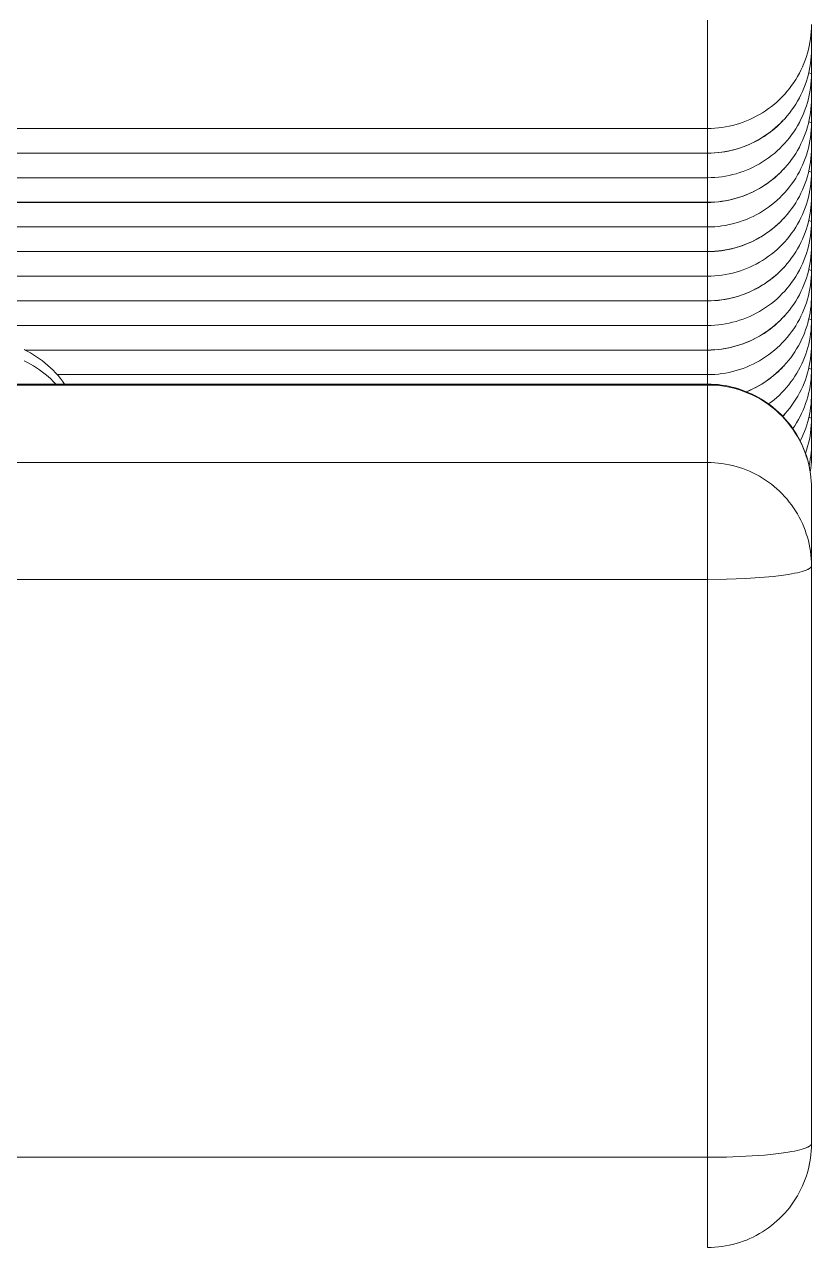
# Model space of a CAD drawing. Header units: millimetres. Extents: x -30 to 4992, y -440 to 3111.
# Drawn here: x 1905.2 to 1943, y 3018.9 to 3077.7 of the extents above; entities that cross this region are included whole.
import ezdxf

# ---------------------------------------------------------------- set-up
doc = ezdxf.new("R2010")
doc.units = ezdxf.units.MM
doc.layers.add('ZANO_R', color=7, linetype='Continuous', lineweight=0)

msp = doc.modelspace()

# ---------------------------------------------------------------- linework, layer by layer
at = {"layer": 'ZANO_R'}
for p, q in [((1938.016, 3072.654), (1938.016, 3077.861)), ((1943.004, 3077.301), (1942.988, 3077.128)), ((1943.013, 3077.476), (1943.004, 3077.301)), ((1943.016, 3077.65), (1943.013, 3077.476)), ((1943.016, 3077.539), (1943.016, 3076.468)), ((1942.94, 3076.782), (1942.906, 3076.611)), ((1942.967, 3076.954), (1942.94, 3076.782)), ((1942.988, 3077.128), (1942.967, 3076.954)), ((1942.771, 3076.106), (1942.714, 3075.941)), ((1942.822, 3076.273), (1942.771, 3076.106)), ((1942.867, 3076.441), (1942.822, 3076.273)), ((1942.906, 3076.611), (1942.867, 3076.441)), ((1943.004, 3076.119), (1942.988, 3075.945)), ((1943.013, 3076.293), (1943.004, 3076.119)), ((1943.016, 3076.468), (1943.013, 3076.293)), ((1943.016, 3075.29), (1943.016, 3076.357)), ((1943.016, 3076.349), (1943.016, 3075.29)), ((1942.583, 3075.617), (1942.509, 3075.459)), ((1942.651, 3075.778), (1942.583, 3075.617)), ((1942.714, 3075.941), (1942.651, 3075.778)), ((1942.94, 3075.6), (1942.906, 3075.429)), ((1942.967, 3075.772), (1942.94, 3075.6)), ((1942.988, 3075.945), (1942.967, 3075.772)), ((1942.255, 3075.002), (1942.16, 3074.856)), ((1942.345, 3075.151), (1942.255, 3075.002)), ((1942.43, 3075.304), (1942.345, 3075.151)), ((1942.509, 3075.459), (1942.43, 3075.304)), ((1942.771, 3074.923), (1942.714, 3074.758)), ((1942.822, 3075.09), (1942.771, 3074.923)), ((1942.867, 3075.259), (1942.822, 3075.09)), ((1942.906, 3075.429), (1942.867, 3075.259)), ((1943.016, 3075.285), (1942.885, 3075.333)), ((1943.004, 3074.937), (1942.988, 3074.763)), ((1943.013, 3075.111), (1943.004, 3074.937)), ((1943.016, 3075.285), (1943.013, 3075.111)), ((1943.016, 3075.174), (1943.016, 3074.103)), ((1941.731, 3074.306), (1941.612, 3074.179)), ((1941.845, 3074.438), (1941.731, 3074.306)), ((1941.955, 3074.574), (1941.845, 3074.438)), ((1942.06, 3074.713), (1941.955, 3074.574)), ((1942.16, 3074.856), (1942.06, 3074.713)), ((1942.583, 3074.435), (1942.509, 3074.277)), ((1942.651, 3074.596), (1942.583, 3074.435)), ((1942.714, 3074.758), (1942.651, 3074.596)), ((1942.94, 3074.417), (1942.906, 3074.246)), ((1942.967, 3074.59), (1942.94, 3074.417)), ((1942.988, 3074.763), (1942.967, 3074.59)), ((1941.093, 3073.713), (1940.954, 3073.608)), ((1941.229, 3073.822), (1941.093, 3073.713)), ((1941.361, 3073.937), (1941.229, 3073.822)), ((1941.488, 3074.056), (1941.361, 3073.937)), ((1941.612, 3074.179), (1941.488, 3074.056)), ((1942.255, 3073.82), (1942.16, 3073.673)), ((1942.345, 3073.969), (1942.255, 3073.82)), ((1942.43, 3074.122), (1942.345, 3073.969)), ((1942.509, 3074.277), (1942.43, 3074.122)), ((1942.771, 3073.741), (1942.714, 3073.576)), ((1942.822, 3073.908), (1942.771, 3073.741)), ((1942.867, 3074.076), (1942.822, 3073.908)), ((1942.906, 3074.246), (1942.867, 3074.076)), ((1943.004, 3073.754), (1942.988, 3073.58)), ((1943.013, 3073.928), (1943.004, 3073.754)), ((1943.016, 3074.103), (1943.013, 3073.928)), ((1943.016, 3073.992), (1943.016, 3072.925)), ((1943.016, 3073.985), (1943.016, 3072.925)), ((1940.207, 3073.159), (1940.049, 3073.086)), ((1940.362, 3073.238), (1940.207, 3073.159)), ((1940.515, 3073.323), (1940.362, 3073.238)), ((1940.665, 3073.413), (1940.515, 3073.323)), ((1940.811, 3073.508), (1940.665, 3073.413)), ((1940.954, 3073.608), (1940.811, 3073.508)), ((1941.731, 3073.124), (1941.612, 3072.997)), ((1941.731, 3073.121), (1941.677, 3073.063)), ((1941.845, 3073.256), (1941.731, 3073.124)), ((1941.955, 3073.391), (1941.845, 3073.256)), ((1942.06, 3073.53), (1941.955, 3073.391)), ((1942.16, 3073.673), (1942.06, 3073.53)), ((1942.583, 3073.253), (1942.509, 3073.095)), ((1942.651, 3073.413), (1942.583, 3073.253)), ((1942.714, 3073.576), (1942.651, 3073.413)), ((1942.94, 3073.235), (1942.906, 3073.064)), ((1942.967, 3073.407), (1942.94, 3073.235)), ((1942.988, 3073.58), (1942.967, 3073.407)), ((1938.016, 3072.654), (148.016, 3072.654)), ((1938.19, 3072.657), (1938.016, 3072.654)), ((1938.016, 3071.472), (1938.016, 3072.654)), ((1938.365, 3072.666), (1938.19, 3072.657)), ((1938.538, 3072.682), (1938.365, 3072.666)), ((1938.711, 3072.703), (1938.538, 3072.682)), ((1938.884, 3072.73), (1938.711, 3072.703)), ((1939.055, 3072.763), (1938.884, 3072.73)), ((1939.225, 3072.802), (1939.055, 3072.763)), ((1939.394, 3072.847), (1939.225, 3072.802)), ((1939.56, 3072.898), (1939.394, 3072.847)), ((1939.725, 3072.955), (1939.56, 3072.898)), ((1939.888, 3073.018), (1939.725, 3072.955)), ((1940.049, 3073.086), (1939.888, 3073.018)), ((1941.093, 3072.53), (1940.954, 3072.425)), ((1941.146, 3072.569), (1941.012, 3072.465)), ((1941.229, 3072.64), (1941.093, 3072.53)), ((1941.276, 3072.677), (1941.146, 3072.569)), ((1941.361, 3072.754), (1941.229, 3072.64)), ((1941.402, 3072.789), (1941.276, 3072.677)), ((1941.488, 3072.873), (1941.361, 3072.754)), ((1941.525, 3072.906), (1941.402, 3072.789)), ((1941.612, 3072.997), (1941.488, 3072.873)), ((1941.643, 3073.026), (1941.525, 3072.906)), ((1942.255, 3072.637), (1942.16, 3072.491)), ((1942.345, 3072.787), (1942.255, 3072.637)), ((1942.43, 3072.939), (1942.345, 3072.787)), ((1942.509, 3073.095), (1942.43, 3072.939)), ((1942.771, 3072.559), (1942.714, 3072.394)), ((1942.822, 3072.725), (1942.771, 3072.559)), ((1942.867, 3072.894), (1942.822, 3072.725)), ((1942.906, 3073.064), (1942.867, 3072.894)), ((1943.016, 3072.921), (1942.885, 3072.968)), ((1943.004, 3072.572), (1942.988, 3072.398)), ((1943.013, 3072.746), (1943.004, 3072.572)), ((1943.016, 3072.921), (1943.013, 3072.746)), ((1943.016, 3072.81), (1943.016, 3071.738)), ((1940.144, 3071.943), (1939.99, 3071.874)), ((1940.207, 3071.977), (1940.049, 3071.903)), ((1940.296, 3072.018), (1940.144, 3071.943)), ((1940.362, 3072.056), (1940.207, 3071.977)), ((1940.445, 3072.097), (1940.296, 3072.018)), ((1940.515, 3072.141), (1940.362, 3072.056)), ((1940.592, 3072.182), (1940.445, 3072.097)), ((1940.665, 3072.23), (1940.515, 3072.141)), ((1940.735, 3072.272), (1940.592, 3072.182)), ((1940.811, 3072.325), (1940.665, 3072.23)), ((1940.875, 3072.366), (1940.735, 3072.272)), ((1940.954, 3072.425), (1940.811, 3072.325)), ((1941.012, 3072.465), (1940.875, 3072.366)), ((1941.731, 3071.942), (1941.612, 3071.814)), ((1941.845, 3072.073), (1941.731, 3071.942)), ((1941.955, 3072.209), (1941.845, 3072.073)), ((1942.06, 3072.348), (1941.955, 3072.209)), ((1942.16, 3072.491), (1942.06, 3072.348)), ((1942.583, 3072.07), (1942.509, 3071.912)), ((1942.651, 3072.231), (1942.583, 3072.07)), ((1942.714, 3072.394), (1942.651, 3072.231)), ((1942.94, 3072.053), (1942.906, 3071.881)), ((1942.967, 3072.225), (1942.94, 3072.053)), ((1942.988, 3072.398), (1942.967, 3072.225)), ((1883.016, 3071.472), (1938.016, 3071.472)), ((1938.016, 3071.468), (1883.016, 3071.468)), ((1938.19, 3071.475), (1938.016, 3071.472)), ((1938.016, 3071.472), (1938.016, 3071.469)), ((1938.185, 3071.47), (1938.016, 3071.468)), ((1938.016, 3070.29), (1938.016, 3071.469)), ((1938.354, 3071.479), (1938.185, 3071.47)), ((1938.365, 3071.484), (1938.19, 3071.475)), ((1938.522, 3071.493), (1938.354, 3071.479)), ((1938.538, 3071.499), (1938.365, 3071.484)), ((1938.69, 3071.513), (1938.522, 3071.493)), ((1938.711, 3071.52), (1938.538, 3071.499)), ((1938.857, 3071.539), (1938.69, 3071.513)), ((1938.884, 3071.548), (1938.711, 3071.52)), ((1939.024, 3071.57), (1938.857, 3071.539)), ((1939.055, 3071.581), (1938.884, 3071.548)), ((1939.189, 3071.607), (1939.024, 3071.57)), ((1939.225, 3071.62), (1939.055, 3071.581)), ((1939.352, 3071.65), (1939.189, 3071.607)), ((1939.394, 3071.665), (1939.225, 3071.62)), ((1939.514, 3071.698), (1939.352, 3071.65)), ((1939.56, 3071.716), (1939.394, 3071.665)), ((1939.675, 3071.751), (1939.514, 3071.698)), ((1939.725, 3071.773), (1939.56, 3071.716)), ((1939.833, 3071.81), (1939.675, 3071.751)), ((1939.888, 3071.835), (1939.725, 3071.773)), ((1939.99, 3071.874), (1939.833, 3071.81)), ((1940.049, 3071.903), (1939.888, 3071.835)), ((1941.229, 3071.458), (1941.093, 3071.348)), ((1941.361, 3071.572), (1941.229, 3071.458)), ((1941.488, 3071.691), (1941.361, 3071.572)), ((1941.612, 3071.814), (1941.488, 3071.691)), ((1942.255, 3071.455), (1942.16, 3071.309)), ((1942.345, 3071.604), (1942.255, 3071.455)), ((1942.43, 3071.757), (1942.345, 3071.604)), ((1942.509, 3071.912), (1942.43, 3071.757)), ((1942.771, 3071.376), (1942.714, 3071.211)), ((1942.822, 3071.543), (1942.771, 3071.376)), ((1942.867, 3071.712), (1942.822, 3071.543)), ((1942.906, 3071.881), (1942.867, 3071.712)), ((1943.004, 3071.39), (1942.988, 3071.216)), ((1943.013, 3071.564), (1943.004, 3071.39)), ((1943.016, 3071.738), (1943.013, 3071.564)), ((1943.016, 3071.627), (1943.016, 3070.56)), ((1943.016, 3071.62), (1943.016, 3070.56)), ((1940.207, 3070.795), (1940.049, 3070.721)), ((1940.362, 3070.874), (1940.207, 3070.795)), ((1940.515, 3070.958), (1940.362, 3070.874)), ((1940.665, 3071.048), (1940.515, 3070.958)), ((1940.811, 3071.143), (1940.665, 3071.048)), ((1940.954, 3071.243), (1940.811, 3071.143)), ((1941.093, 3071.348), (1940.954, 3071.243)), ((1941.845, 3070.891), (1941.731, 3070.759)), ((1941.955, 3071.026), (1941.845, 3070.891)), ((1942.06, 3071.166), (1941.955, 3071.026)), ((1942.16, 3071.309), (1942.06, 3071.166)), ((1942.583, 3070.888), (1942.509, 3070.73)), ((1942.651, 3071.048), (1942.583, 3070.888)), ((1942.714, 3071.211), (1942.651, 3071.048)), ((1942.94, 3070.87), (1942.906, 3070.699)), ((1942.967, 3071.043), (1942.94, 3070.87)), ((1942.988, 3071.216), (1942.967, 3071.043)), ((1938.016, 3070.29), (1883.016, 3070.29)), ((1938.19, 3070.293), (1938.016, 3070.29)), ((1938.016, 3069.107), (1938.016, 3070.29)), ((1938.365, 3070.302), (1938.19, 3070.293)), ((1938.538, 3070.317), (1938.365, 3070.302)), ((1938.711, 3070.338), (1938.538, 3070.317)), ((1938.884, 3070.365), (1938.711, 3070.338)), ((1939.055, 3070.398), (1938.884, 3070.365)), ((1939.225, 3070.438), (1939.055, 3070.398)), ((1939.394, 3070.483), (1939.225, 3070.438)), ((1939.56, 3070.534), (1939.394, 3070.483)), ((1939.725, 3070.59), (1939.56, 3070.534)), ((1939.888, 3070.653), (1939.725, 3070.59)), ((1940.049, 3070.721), (1939.888, 3070.653)), ((1941.146, 3070.204), (1941.012, 3070.1)), ((1941.229, 3070.275), (1941.093, 3070.165)), ((1941.276, 3070.312), (1941.146, 3070.204)), ((1941.361, 3070.39), (1941.229, 3070.275)), ((1941.402, 3070.424), (1941.276, 3070.312)), ((1941.488, 3070.508), (1941.361, 3070.39)), ((1941.525, 3070.541), (1941.402, 3070.424)), ((1941.612, 3070.632), (1941.488, 3070.508)), ((1941.643, 3070.662), (1941.525, 3070.541)), ((1941.731, 3070.759), (1941.612, 3070.632)), ((1941.731, 3070.757), (1941.677, 3070.698)), ((1942.255, 3070.272), (1942.16, 3070.126)), ((1942.345, 3070.422), (1942.255, 3070.272)), ((1942.43, 3070.574), (1942.345, 3070.422)), ((1942.509, 3070.73), (1942.43, 3070.574)), ((1942.771, 3070.194), (1942.714, 3070.029)), ((1942.822, 3070.361), (1942.771, 3070.194)), ((1942.867, 3070.529), (1942.822, 3070.361)), ((1942.906, 3070.699), (1942.867, 3070.529)), ((1943.016, 3070.556), (1942.885, 3070.604)), ((1943.004, 3070.207), (1942.988, 3070.033)), ((1943.013, 3070.381), (1943.004, 3070.207)), ((1943.016, 3070.556), (1943.013, 3070.381)), ((1943.016, 3070.445), (1943.016, 3069.373)), ((1940.207, 3069.612), (1940.049, 3069.539)), ((1940.296, 3069.653), (1940.144, 3069.578)), ((1940.362, 3069.691), (1940.207, 3069.612)), ((1940.445, 3069.733), (1940.296, 3069.653)), ((1940.515, 3069.776), (1940.362, 3069.691)), ((1940.592, 3069.817), (1940.445, 3069.733)), ((1940.665, 3069.866), (1940.515, 3069.776)), ((1940.735, 3069.907), (1940.592, 3069.817)), ((1940.811, 3069.961), (1940.665, 3069.866)), ((1940.875, 3070.001), (1940.735, 3069.907)), ((1940.954, 3070.061), (1940.811, 3069.961)), ((1941.012, 3070.1), (1940.875, 3070.001)), ((1941.093, 3070.165), (1940.954, 3070.061)), ((1941.845, 3069.709), (1941.731, 3069.577)), ((1941.955, 3069.844), (1941.845, 3069.709)), ((1942.06, 3069.983), (1941.955, 3069.844)), ((1942.16, 3070.126), (1942.06, 3069.983)), ((1942.583, 3069.706), (1942.509, 3069.548)), ((1942.651, 3069.866), (1942.583, 3069.706)), ((1942.714, 3070.029), (1942.651, 3069.866)), ((1942.94, 3069.688), (1942.906, 3069.517)), ((1942.967, 3069.86), (1942.94, 3069.688)), ((1942.988, 3070.033), (1942.967, 3069.86)), ((1883.016, 3069.107), (1938.016, 3069.107)), ((1938.016, 3069.103), (1883.016, 3069.103)), ((1938.19, 3069.11), (1938.016, 3069.107)), ((1938.016, 3069.107), (1938.016, 3069.104)), ((1938.185, 3069.106), (1938.016, 3069.103)), ((1938.016, 3067.925), (1938.016, 3069.104)), ((1938.354, 3069.114), (1938.185, 3069.106)), ((1938.365, 3069.119), (1938.19, 3069.11)), ((1938.522, 3069.129), (1938.354, 3069.114)), ((1938.538, 3069.135), (1938.365, 3069.119)), ((1938.69, 3069.149), (1938.522, 3069.129)), ((1938.711, 3069.156), (1938.538, 3069.135)), ((1938.857, 3069.174), (1938.69, 3069.149)), ((1938.884, 3069.183), (1938.711, 3069.156)), ((1939.024, 3069.205), (1938.857, 3069.174)), ((1939.055, 3069.216), (1938.884, 3069.183)), ((1939.189, 3069.242), (1939.024, 3069.205)), ((1939.225, 3069.255), (1939.055, 3069.216)), ((1939.352, 3069.285), (1939.189, 3069.242)), ((1939.394, 3069.3), (1939.225, 3069.255)), ((1939.514, 3069.333), (1939.352, 3069.285)), ((1939.56, 3069.351), (1939.394, 3069.3)), ((1939.675, 3069.386), (1939.514, 3069.333)), ((1939.725, 3069.408), (1939.56, 3069.351)), ((1939.833, 3069.445), (1939.675, 3069.386)), ((1939.888, 3069.47), (1939.725, 3069.408)), ((1939.99, 3069.509), (1939.833, 3069.445)), ((1940.049, 3069.539), (1939.888, 3069.47)), ((1940.144, 3069.578), (1939.99, 3069.509)), ((1941.229, 3069.093), (1941.093, 3068.983)), ((1941.361, 3069.207), (1941.229, 3069.093)), ((1941.488, 3069.326), (1941.361, 3069.207)), ((1941.612, 3069.449), (1941.488, 3069.326)), ((1941.731, 3069.577), (1941.612, 3069.449)), ((1942.255, 3069.09), (1942.16, 3068.944)), ((1942.345, 3069.24), (1942.255, 3069.09)), ((1942.43, 3069.392), (1942.345, 3069.24)), ((1942.509, 3069.548), (1942.43, 3069.392)), ((1942.771, 3069.012), (1942.714, 3068.847)), ((1942.822, 3069.178), (1942.771, 3069.012)), ((1942.867, 3069.347), (1942.822, 3069.178)), ((1942.906, 3069.517), (1942.867, 3069.347)), ((1943.004, 3069.025), (1942.988, 3068.851)), ((1943.013, 3069.199), (1943.004, 3069.025)), ((1943.016, 3069.373), (1943.013, 3069.199)), ((1943.016, 3069.263), (1943.016, 3068.196)), ((1943.016, 3069.255), (1943.016, 3068.196)), ((1940.207, 3068.43), (1940.049, 3068.356)), ((1940.362, 3068.509), (1940.207, 3068.43)), ((1940.515, 3068.593), (1940.362, 3068.509)), ((1940.665, 3068.683), (1940.515, 3068.593)), ((1940.811, 3068.778), (1940.665, 3068.683)), ((1940.954, 3068.878), (1940.811, 3068.778)), ((1941.093, 3068.983), (1940.954, 3068.878)), ((1941.845, 3068.526), (1941.731, 3068.395)), ((1941.955, 3068.662), (1941.845, 3068.526)), ((1942.06, 3068.801), (1941.955, 3068.662)), ((1942.16, 3068.944), (1942.06, 3068.801)), ((1942.583, 3068.523), (1942.509, 3068.365)), ((1942.651, 3068.684), (1942.583, 3068.523)), ((1942.714, 3068.847), (1942.651, 3068.684)), ((1942.94, 3068.506), (1942.906, 3068.334)), ((1942.967, 3068.678), (1942.94, 3068.506)), ((1942.988, 3068.851), (1942.967, 3068.678)), ((1938.016, 3067.925), (1883.016, 3067.925)), ((1938.19, 3067.928), (1938.016, 3067.925)), ((1938.016, 3066.743), (1938.016, 3067.925)), ((1938.365, 3067.937), (1938.19, 3067.928)), ((1938.538, 3067.952), (1938.365, 3067.937)), ((1938.711, 3067.973), (1938.538, 3067.952)), ((1938.884, 3068.001), (1938.711, 3067.973)), ((1939.055, 3068.034), (1938.884, 3068.001)), ((1939.225, 3068.073), (1939.055, 3068.034)), ((1939.394, 3068.118), (1939.225, 3068.073)), ((1939.56, 3068.169), (1939.394, 3068.118)), ((1939.725, 3068.226), (1939.56, 3068.169)), ((1939.888, 3068.288), (1939.725, 3068.226)), ((1940.049, 3068.356), (1939.888, 3068.288)), ((1941.146, 3067.839), (1941.012, 3067.736)), ((1941.229, 3067.91), (1941.093, 3067.801)), ((1941.276, 3067.947), (1941.146, 3067.839)), ((1941.361, 3068.025), (1941.229, 3067.91)), ((1941.402, 3068.06), (1941.276, 3067.947)), ((1941.488, 3068.144), (1941.361, 3068.025)), ((1941.525, 3068.176), (1941.402, 3068.06)), ((1941.612, 3068.267), (1941.488, 3068.144)), ((1941.643, 3068.297), (1941.525, 3068.176)), ((1941.731, 3068.395), (1941.612, 3068.267)), ((1941.731, 3068.392), (1941.677, 3068.333)), ((1942.255, 3067.908), (1942.16, 3067.761)), ((1942.345, 3068.057), (1942.255, 3067.908)), ((1942.43, 3068.21), (1942.345, 3068.057)), ((1942.509, 3068.365), (1942.43, 3068.21)), ((1942.771, 3067.829), (1942.714, 3067.664)), ((1942.822, 3067.996), (1942.771, 3067.829)), ((1942.867, 3068.164), (1942.822, 3067.996)), ((1942.906, 3068.334), (1942.867, 3068.164)), ((1943.016, 3068.191), (1942.885, 3068.239)), ((1943.004, 3067.842), (1942.988, 3067.669)), ((1943.013, 3068.017), (1943.004, 3067.842)), ((1943.016, 3068.191), (1943.013, 3068.017)), ((1943.016, 3068.08), (1943.016, 3067.009)), ((1940.207, 3067.247), (1940.049, 3067.174)), ((1940.296, 3067.288), (1940.144, 3067.214)), ((1940.362, 3067.327), (1940.207, 3067.247)), ((1940.445, 3067.368), (1940.296, 3067.288)), ((1940.515, 3067.411), (1940.362, 3067.327)), ((1940.592, 3067.453), (1940.445, 3067.368)), ((1940.665, 3067.501), (1940.515, 3067.411)), ((1940.735, 3067.542), (1940.592, 3067.453)), ((1940.811, 3067.596), (1940.665, 3067.501)), ((1940.875, 3067.636), (1940.735, 3067.542)), ((1940.954, 3067.696), (1940.811, 3067.596)), ((1941.012, 3067.736), (1940.875, 3067.636)), ((1941.093, 3067.801), (1940.954, 3067.696)), ((1941.845, 3067.344), (1941.731, 3067.212)), ((1941.955, 3067.479), (1941.845, 3067.344)), ((1942.06, 3067.619), (1941.955, 3067.479)), ((1942.16, 3067.761), (1942.06, 3067.619)), ((1942.583, 3067.341), (1942.509, 3067.183)), ((1942.651, 3067.501), (1942.583, 3067.341)), ((1942.714, 3067.664), (1942.651, 3067.501)), ((1942.94, 3067.323), (1942.906, 3067.152)), ((1942.967, 3067.496), (1942.94, 3067.323)), ((1942.988, 3067.669), (1942.967, 3067.496)), ((1883.016, 3066.743), (1938.016, 3066.743)), ((1938.016, 3066.738), (1883.016, 3066.738)), ((1938.19, 3066.746), (1938.016, 3066.743)), ((1938.016, 3066.743), (1938.016, 3066.739)), ((1938.185, 3066.741), (1938.016, 3066.738)), ((1938.016, 3065.56), (1938.016, 3066.739)), ((1938.354, 3066.75), (1938.185, 3066.741)), ((1938.365, 3066.755), (1938.19, 3066.746)), ((1938.522, 3066.764), (1938.354, 3066.75)), ((1938.538, 3066.77), (1938.365, 3066.755)), ((1938.69, 3066.784), (1938.522, 3066.764)), ((1938.711, 3066.791), (1938.538, 3066.77)), ((1938.857, 3066.809), (1938.69, 3066.784)), ((1938.884, 3066.818), (1938.711, 3066.791)), ((1939.024, 3066.841), (1938.857, 3066.809)), ((1939.055, 3066.851), (1938.884, 3066.818)), ((1939.189, 3066.878), (1939.024, 3066.841)), ((1939.225, 3066.891), (1939.055, 3066.851)), ((1939.352, 3066.92), (1939.189, 3066.878)), ((1939.394, 3066.936), (1939.225, 3066.891)), ((1939.514, 3066.968), (1939.352, 3066.92)), ((1939.56, 3066.987), (1939.394, 3066.936)), ((1939.675, 3067.021), (1939.514, 3066.968)), ((1939.725, 3067.043), (1939.56, 3066.987)), ((1939.833, 3067.08), (1939.675, 3067.021)), ((1939.888, 3067.106), (1939.725, 3067.043)), ((1939.99, 3067.144), (1939.833, 3067.08)), ((1940.049, 3067.174), (1939.888, 3067.106)), ((1940.144, 3067.214), (1939.99, 3067.144)), ((1941.229, 3066.728), (1941.093, 3066.618)), ((1941.361, 3066.842), (1941.229, 3066.728)), ((1941.488, 3066.961), (1941.361, 3066.842)), ((1941.612, 3067.085), (1941.488, 3066.961)), ((1941.731, 3067.212), (1941.612, 3067.085)), ((1942.255, 3066.725), (1942.16, 3066.579)), ((1942.345, 3066.875), (1942.255, 3066.725)), ((1942.43, 3067.027), (1942.345, 3066.875)), ((1942.509, 3067.183), (1942.43, 3067.027)), ((1942.822, 3066.814), (1942.771, 3066.647)), ((1942.867, 3066.982), (1942.822, 3066.814)), ((1942.906, 3067.152), (1942.867, 3066.982)), ((1943.004, 3066.66), (1942.988, 3066.486)), ((1943.013, 3066.834), (1943.004, 3066.66)), ((1943.016, 3067.009), (1943.013, 3066.834)), ((1943.016, 3066.898), (1943.016, 3066.102)), ((1943.016, 3066.891), (1943.016, 3066.102)), ((1940.207, 3066.065), (1940.049, 3065.991)), ((1940.362, 3066.144), (1940.207, 3066.065)), ((1940.515, 3066.229), (1940.362, 3066.144)), ((1940.665, 3066.318), (1940.515, 3066.229)), ((1940.811, 3066.413), (1940.665, 3066.318)), ((1940.954, 3066.513), (1940.811, 3066.413)), ((1941.093, 3066.618), (1940.954, 3066.513)), ((1941.845, 3066.161), (1941.731, 3066.03)), ((1941.955, 3066.297), (1941.845, 3066.161)), ((1942.06, 3066.436), (1941.955, 3066.297)), ((1942.16, 3066.579), (1942.06, 3066.436)), ((1942.583, 3066.158), (1942.509, 3066)), ((1942.651, 3066.319), (1942.583, 3066.158)), ((1942.714, 3066.482), (1942.651, 3066.319)), ((1942.771, 3066.647), (1942.714, 3066.482)), ((1942.94, 3066.141), (1942.906, 3065.97)), ((1942.967, 3066.313), (1942.94, 3066.141)), ((1942.988, 3066.486), (1942.967, 3066.313)), ((1943.016, 3065.831), (1943.016, 3066.102)), ((1938.016, 3065.56), (1883.016, 3065.56)), ((1938.19, 3065.563), (1938.016, 3065.56)), ((1938.016, 3064.378), (1938.016, 3065.56)), ((1938.365, 3065.572), (1938.19, 3065.563)), ((1938.538, 3065.587), (1938.365, 3065.572)), ((1938.711, 3065.609), (1938.538, 3065.587)), ((1938.884, 3065.636), (1938.711, 3065.609)), ((1939.055, 3065.669), (1938.884, 3065.636)), ((1939.225, 3065.708), (1939.055, 3065.669)), ((1939.394, 3065.753), (1939.225, 3065.708)), ((1939.56, 3065.804), (1939.394, 3065.753)), ((1939.725, 3065.861), (1939.56, 3065.804)), ((1939.888, 3065.923), (1939.725, 3065.861)), ((1940.049, 3065.991), (1939.888, 3065.923)), ((1941.146, 3065.474), (1941.012, 3065.371)), ((1941.229, 3065.546), (1941.093, 3065.436)), ((1941.276, 3065.582), (1941.146, 3065.474)), ((1941.361, 3065.66), (1941.229, 3065.546)), ((1941.402, 3065.695), (1941.276, 3065.582)), ((1941.488, 3065.779), (1941.361, 3065.66)), ((1941.525, 3065.812), (1941.402, 3065.695)), ((1941.612, 3065.902), (1941.488, 3065.779)), ((1941.643, 3065.932), (1941.525, 3065.812)), ((1941.731, 3066.03), (1941.612, 3065.902)), ((1941.731, 3066.027), (1941.677, 3065.968)), ((1942.255, 3065.543), (1942.16, 3065.397)), ((1942.345, 3065.692), (1942.255, 3065.543)), ((1942.43, 3065.845), (1942.345, 3065.692)), ((1942.509, 3066), (1942.43, 3065.845)), ((1942.822, 3065.631), (1942.771, 3065.464)), ((1942.867, 3065.8), (1942.822, 3065.631)), ((1942.906, 3065.97), (1942.867, 3065.8)), ((1943.016, 3065.826), (1942.885, 3065.874)), ((1943.004, 3065.478), (1942.988, 3065.304)), ((1943.013, 3065.652), (1943.004, 3065.478)), ((1943.016, 3065.826), (1943.013, 3065.652)), ((1943.016, 3065.715), (1943.016, 3064.644)), ((1940.296, 3064.924), (1940.144, 3064.849)), ((1940.362, 3064.962), (1940.207, 3064.883)), ((1940.445, 3065.003), (1940.296, 3064.924)), ((1940.515, 3065.046), (1940.362, 3064.962)), ((1940.592, 3065.088), (1940.445, 3065.003)), ((1940.665, 3065.136), (1940.515, 3065.046)), ((1940.735, 3065.177), (1940.592, 3065.088)), ((1940.811, 3065.231), (1940.665, 3065.136)), ((1940.875, 3065.272), (1940.735, 3065.177)), ((1940.954, 3065.331), (1940.811, 3065.231)), ((1941.012, 3065.371), (1940.875, 3065.272)), ((1941.093, 3065.436), (1940.954, 3065.331)), ((1941.845, 3064.979), (1941.731, 3064.847)), ((1941.955, 3065.115), (1941.845, 3064.979)), ((1942.06, 3065.254), (1941.955, 3065.115)), ((1942.16, 3065.397), (1942.06, 3065.254)), ((1942.583, 3064.976), (1942.509, 3064.818)), ((1942.651, 3065.137), (1942.583, 3064.976)), ((1942.714, 3065.299), (1942.651, 3065.137)), ((1942.771, 3065.464), (1942.714, 3065.299)), ((1942.94, 3064.958), (1942.906, 3064.787)), ((1942.967, 3065.131), (1942.94, 3064.958)), ((1942.988, 3065.304), (1942.967, 3065.131)), ((1883.016, 3064.378), (1938.016, 3064.378)), ((1938.016, 3064.373), (1883.016, 3064.373)), ((1938.19, 3064.381), (1938.016, 3064.378)), ((1938.016, 3064.378), (1938.016, 3064.374)), ((1938.185, 3064.376), (1938.016, 3064.373)), ((1938.016, 3063.196), (1938.016, 3064.374)), ((1938.354, 3064.385), (1938.185, 3064.376)), ((1938.365, 3064.39), (1938.19, 3064.381)), ((1938.522, 3064.399), (1938.354, 3064.385)), ((1938.538, 3064.405), (1938.365, 3064.39)), ((1938.69, 3064.419), (1938.522, 3064.399)), ((1938.711, 3064.426), (1938.538, 3064.405)), ((1938.857, 3064.445), (1938.69, 3064.419)), ((1938.884, 3064.453), (1938.711, 3064.426)), ((1939.024, 3064.476), (1938.857, 3064.445)), ((1939.055, 3064.487), (1938.884, 3064.453)), ((1939.189, 3064.513), (1939.024, 3064.476)), ((1939.225, 3064.526), (1939.055, 3064.487)), ((1939.352, 3064.555), (1939.189, 3064.513)), ((1939.394, 3064.571), (1939.225, 3064.526)), ((1939.514, 3064.603), (1939.352, 3064.555)), ((1939.56, 3064.622), (1939.394, 3064.571)), ((1939.675, 3064.657), (1939.514, 3064.603)), ((1939.725, 3064.679), (1939.56, 3064.622)), ((1939.833, 3064.715), (1939.675, 3064.657)), ((1939.888, 3064.741), (1939.725, 3064.679)), ((1939.99, 3064.78), (1939.833, 3064.715)), ((1940.049, 3064.809), (1939.888, 3064.741)), ((1940.144, 3064.849), (1939.99, 3064.78)), ((1940.207, 3064.883), (1940.049, 3064.809)), ((1941.229, 3064.363), (1941.093, 3064.254)), ((1941.361, 3064.478), (1941.229, 3064.363)), ((1941.488, 3064.597), (1941.361, 3064.478)), ((1941.612, 3064.72), (1941.488, 3064.597)), ((1941.731, 3064.847), (1941.612, 3064.72)), ((1942.255, 3064.361), (1942.16, 3064.214)), ((1942.345, 3064.51), (1942.255, 3064.361)), ((1942.43, 3064.663), (1942.345, 3064.51)), ((1942.509, 3064.818), (1942.43, 3064.663)), ((1942.822, 3064.449), (1942.771, 3064.282)), ((1942.867, 3064.617), (1942.822, 3064.449)), ((1942.906, 3064.787), (1942.867, 3064.617)), ((1943.004, 3064.305), (1942.99, 3064.136)), ((1943.013, 3064.475), (1943.004, 3064.305)), ((1943.016, 3064.644), (1943.013, 3064.475)), ((1943.016, 3063.466), (1943.016, 3064.533)), ((1940.362, 3063.779), (1940.207, 3063.7)), ((1940.515, 3063.864), (1940.362, 3063.779)), ((1940.665, 3063.954), (1940.515, 3063.864)), ((1940.811, 3064.049), (1940.665, 3063.954)), ((1940.954, 3064.149), (1940.811, 3064.049)), ((1941.093, 3064.254), (1940.954, 3064.149)), ((1941.845, 3063.797), (1941.731, 3063.665)), ((1941.955, 3063.932), (1941.845, 3063.797)), ((1942.06, 3064.071), (1941.955, 3063.932)), ((1942.16, 3064.214), (1942.06, 3064.071)), ((1942.583, 3063.794), (1942.509, 3063.636)), ((1942.651, 3063.954), (1942.583, 3063.794)), ((1942.714, 3064.117), (1942.651, 3063.954)), ((1942.771, 3064.282), (1942.714, 3064.117)), ((1942.944, 3063.801), (1942.913, 3063.634)), ((1942.97, 3063.968), (1942.944, 3063.801)), ((1942.99, 3064.136), (1942.97, 3063.968)), ((1938.016, 3063.196), (1883.016, 3063.196)), ((1938.19, 3063.198), (1938.016, 3063.196)), ((1938.016, 3062.013), (1938.016, 3063.196)), ((1938.365, 3063.208), (1938.19, 3063.198)), ((1938.538, 3063.223), (1938.365, 3063.208)), ((1938.711, 3063.244), (1938.538, 3063.223)), ((1938.884, 3063.271), (1938.711, 3063.244)), ((1939.055, 3063.304), (1938.884, 3063.271)), ((1939.225, 3063.343), (1939.055, 3063.304)), ((1939.394, 3063.389), (1939.225, 3063.343)), ((1939.56, 3063.439), (1939.394, 3063.389)), ((1939.725, 3063.496), (1939.56, 3063.439)), ((1939.888, 3063.559), (1939.725, 3063.496)), ((1940.049, 3063.627), (1939.888, 3063.559)), ((1940.207, 3063.7), (1940.049, 3063.627)), ((1941.229, 3063.181), (1941.093, 3063.071)), ((1941.276, 3063.218), (1941.146, 3063.11)), ((1941.361, 3063.295), (1941.229, 3063.181)), ((1941.402, 3063.33), (1941.276, 3063.218)), ((1941.488, 3063.414), (1941.361, 3063.295)), ((1941.525, 3063.447), (1941.402, 3063.33)), ((1941.612, 3063.538), (1941.488, 3063.414)), ((1941.643, 3063.567), (1941.525, 3063.447)), ((1941.731, 3063.665), (1941.612, 3063.538)), ((1941.731, 3063.662), (1941.677, 3063.604)), ((1942.255, 3063.178), (1942.16, 3063.032)), ((1942.345, 3063.328), (1942.255, 3063.178)), ((1942.43, 3063.48), (1942.345, 3063.328)), ((1942.509, 3063.636), (1942.43, 3063.48)), ((1942.785, 3063.142), (1942.731, 3062.982)), ((1942.833, 3063.305), (1942.785, 3063.142)), ((1942.875, 3063.469), (1942.833, 3063.305)), ((1942.913, 3063.634), (1942.875, 3063.469)), ((1943.016, 3063.462), (1942.885, 3063.51)), ((1943.005, 3063.126), (1942.99, 3062.958)), ((1943.013, 3063.293), (1943.005, 3063.126)), ((1943.016, 3063.462), (1943.013, 3063.293)), ((1943.016, 3063.351), (1943.016, 3062.279)), ((1940.296, 3062.559), (1940.144, 3062.484)), ((1940.362, 3062.597), (1940.207, 3062.518)), ((1940.445, 3062.638), (1940.296, 3062.559)), ((1940.515, 3062.682), (1940.362, 3062.597)), ((1940.592, 3062.723), (1940.445, 3062.638)), ((1940.665, 3062.771), (1940.515, 3062.682)), ((1940.735, 3062.813), (1940.592, 3062.723)), ((1940.811, 3062.866), (1940.665, 3062.771)), ((1940.875, 3062.907), (1940.735, 3062.813)), ((1940.954, 3062.966), (1940.811, 3062.866)), ((1941.012, 3063.006), (1940.875, 3062.907)), ((1941.093, 3063.071), (1940.954, 3062.966)), ((1941.146, 3063.11), (1941.012, 3063.006)), ((1941.845, 3062.614), (1941.731, 3062.483)), ((1941.955, 3062.75), (1941.845, 3062.614)), ((1942.06, 3062.889), (1941.955, 3062.75)), ((1942.16, 3063.032), (1942.06, 3062.889)), ((1942.607, 3062.666), (1942.537, 3062.512)), ((1942.672, 3062.823), (1942.607, 3062.666)), ((1942.731, 3062.982), (1942.672, 3062.823)), ((1942.945, 3062.625), (1942.914, 3062.459)), ((1942.971, 3062.791), (1942.945, 3062.625)), ((1942.99, 3062.958), (1942.971, 3062.791)), ((1905.183, 3062.03), (1905.337, 3061.953)), ((1905.218, 3062.013), (1938.016, 3062.013)), ((1938.016, 3062.009), (1905.227, 3062.009)), ((1905.337, 3061.953), (1905.489, 3061.871)), ((1938.19, 3062.016), (1938.016, 3062.013)), ((1938.016, 3062.013), (1938.016, 3062.01)), ((1938.185, 3062.012), (1938.016, 3062.009)), ((1938.016, 3060.831), (1938.016, 3062.01)), ((1938.354, 3062.02), (1938.185, 3062.012)), ((1938.365, 3062.025), (1938.19, 3062.016)), ((1938.522, 3062.034), (1938.354, 3062.02)), ((1938.538, 3062.04), (1938.365, 3062.025)), ((1938.69, 3062.054), (1938.522, 3062.034)), ((1938.711, 3062.061), (1938.538, 3062.04)), ((1938.857, 3062.08), (1938.69, 3062.054)), ((1938.884, 3062.089), (1938.711, 3062.061)), ((1939.024, 3062.111), (1938.857, 3062.08)), ((1939.055, 3062.122), (1938.884, 3062.089)), ((1939.189, 3062.148), (1939.024, 3062.111)), ((1939.225, 3062.161), (1939.055, 3062.122)), ((1939.352, 3062.191), (1939.189, 3062.148)), ((1939.394, 3062.206), (1939.225, 3062.161)), ((1939.514, 3062.239), (1939.352, 3062.191)), ((1939.56, 3062.257), (1939.394, 3062.206)), ((1939.675, 3062.292), (1939.514, 3062.239)), ((1939.725, 3062.314), (1939.56, 3062.257)), ((1939.833, 3062.351), (1939.675, 3062.292)), ((1939.888, 3062.376), (1939.725, 3062.314)), ((1939.99, 3062.415), (1939.833, 3062.351)), ((1940.049, 3062.444), (1939.888, 3062.376)), ((1940.144, 3062.484), (1939.99, 3062.415)), ((1940.207, 3062.518), (1940.049, 3062.444)), ((1941.229, 3061.999), (1941.093, 3061.889)), ((1941.361, 3062.113), (1941.229, 3061.999)), ((1941.488, 3062.232), (1941.361, 3062.113)), ((1941.612, 3062.355), (1941.488, 3062.232)), ((1941.731, 3062.483), (1941.612, 3062.355)), ((1942.297, 3062.064), (1942.207, 3061.92)), ((1942.382, 3062.21), (1942.297, 3062.064)), ((1942.463, 3062.36), (1942.382, 3062.21)), ((1942.537, 3062.512), (1942.463, 3062.36)), ((1942.788, 3061.971), (1942.735, 3061.812)), ((1942.836, 3062.133), (1942.788, 3061.971)), ((1942.878, 3062.295), (1942.836, 3062.133)), ((1942.914, 3062.459), (1942.878, 3062.295)), ((1943.013, 3062.106), (1943.004, 3061.933)), ((1943.016, 3062.279), (1943.013, 3062.106)), ((1943.016, 3061.102), (1943.016, 3062.168)), ((1943.016, 3062.161), (1943.016, 3061.102)), ((1905.187, 3061.496), (1905.341, 3061.419)), ((1905.341, 3061.419), (1905.493, 3061.336)), ((1905.489, 3061.871), (1905.637, 3061.783)), ((1905.637, 3061.783), (1905.783, 3061.691)), ((1905.783, 3061.691), (1905.925, 3061.593)), ((1905.925, 3061.593), (1906.064, 3061.491)), ((1906.064, 3061.491), (1906.199, 3061.384)), ((1906.199, 3061.384), (1906.33, 3061.273)), ((1940.362, 3061.415), (1940.207, 3061.336)), ((1940.515, 3061.499), (1940.362, 3061.415)), ((1940.665, 3061.589), (1940.515, 3061.499)), ((1940.811, 3061.684), (1940.665, 3061.589)), ((1940.954, 3061.784), (1940.811, 3061.684)), ((1941.093, 3061.889), (1940.954, 3061.784)), ((1941.8, 3061.379), (1941.687, 3061.253)), ((1941.909, 3061.509), (1941.8, 3061.379)), ((1942.013, 3061.643), (1941.909, 3061.509)), ((1942.113, 3061.78), (1942.013, 3061.643)), ((1942.207, 3061.92), (1942.113, 3061.78)), ((1942.613, 3061.498), (1942.545, 3061.345)), ((1942.677, 3061.654), (1942.613, 3061.498)), ((1942.735, 3061.812), (1942.677, 3061.654)), ((1942.941, 3061.418), (1942.908, 3061.248)), ((1942.968, 3061.589), (1942.941, 3061.418)), ((1942.989, 3061.761), (1942.968, 3061.589)), ((1943.004, 3061.933), (1942.989, 3061.761)), ((1905.493, 3061.336), (1905.641, 3061.249)), ((1905.641, 3061.249), (1905.787, 3061.156)), ((1905.787, 3061.156), (1905.929, 3061.059)), ((1905.929, 3061.059), (1906.068, 3060.956)), ((1906.068, 3060.956), (1906.204, 3060.849)), ((1906.204, 3060.849), (1906.335, 3060.737)), ((1906.33, 3061.273), (1906.458, 3061.157)), ((1906.458, 3061.157), (1906.581, 3061.037)), ((1906.581, 3061.037), (1906.701, 3060.912)), ((1906.701, 3060.912), (1906.816, 3060.784)), ((1938.016, 3060.831), (1906.776, 3060.831)), ((1906.816, 3060.784), (1906.926, 3060.652)), ((1938.19, 3060.834), (1938.016, 3060.831)), ((1938.016, 3060.374), (1938.016, 3060.831)), ((1938.365, 3060.843), (1938.19, 3060.834)), ((1938.538, 3060.858), (1938.365, 3060.843)), ((1938.711, 3060.879), (1938.538, 3060.858)), ((1938.884, 3060.906), (1938.711, 3060.879)), ((1939.055, 3060.94), (1938.884, 3060.906)), ((1939.225, 3060.979), (1939.055, 3060.94)), ((1939.394, 3061.024), (1939.225, 3060.979)), ((1939.56, 3061.075), (1939.394, 3061.024)), ((1939.725, 3061.131), (1939.56, 3061.075)), ((1939.888, 3061.194), (1939.725, 3061.131)), ((1940.049, 3061.262), (1939.888, 3061.194)), ((1940.207, 3061.336), (1940.049, 3061.262)), ((1941.195, 3060.788), (1941.062, 3060.682)), ((1941.287, 3060.863), (1941.161, 3060.757)), ((1941.324, 3060.898), (1941.195, 3060.788)), ((1941.41, 3060.972), (1941.287, 3060.863)), ((1941.449, 3061.012), (1941.324, 3060.898)), ((1941.528, 3061.086), (1941.41, 3060.972)), ((1941.57, 3061.13), (1941.449, 3061.012)), ((1941.643, 3061.203), (1941.528, 3061.086)), ((1941.687, 3061.253), (1941.57, 3061.13)), ((1941.731, 3061.298), (1941.677, 3061.239)), ((1942.308, 3060.899), (1942.219, 3060.757)), ((1942.392, 3061.045), (1942.308, 3060.899)), ((1942.471, 3061.194), (1942.392, 3061.045)), ((1942.545, 3061.345), (1942.471, 3061.194)), ((1942.825, 3060.912), (1942.775, 3060.746)), ((1942.869, 3061.079), (1942.825, 3060.912)), ((1942.908, 3061.248), (1942.869, 3061.079)), ((1943.016, 3061.097), (1942.885, 3061.145)), ((1943.013, 3060.928), (1943.004, 3060.759)), ((1943.016, 3061.097), (1943.013, 3060.928)), ((1943.016, 3060.986), (1943.016, 3059.914)), ((1883.016, 3060.376), (1938.016, 3060.376)), ((1938.016, 3060.331), (1883.016, 3060.331)), ((1906.335, 3060.737), (1906.463, 3060.621)), ((1906.463, 3060.621), (1906.587, 3060.501)), ((1906.587, 3060.501), (1906.706, 3060.376)), ((1906.926, 3060.652), (1907.032, 3060.515)), ((1907.032, 3060.515), (1907.133, 3060.376)), ((1938.016, 3060.376), (1938.187, 3060.373)), ((1938.016, 3060.331), (1938.016, 3060.374)), ((1938.19, 3060.329), (1938.016, 3060.331)), ((1938.016, 3056.608), (1938.016, 3060.331)), ((1938.187, 3060.373), (1938.357, 3060.364)), ((1938.363, 3060.321), (1938.19, 3060.329)), ((1938.357, 3060.364), (1938.527, 3060.35)), ((1938.536, 3060.307), (1938.363, 3060.321)), ((1938.527, 3060.35), (1938.697, 3060.329)), ((1938.709, 3060.286), (1938.536, 3060.307)), ((1938.697, 3060.329), (1938.865, 3060.303)), ((1938.881, 3060.26), (1938.709, 3060.286)), ((1938.865, 3060.303), (1939.033, 3060.271)), ((1939.051, 3060.227), (1938.881, 3060.26)), ((1939.033, 3060.271), (1939.2, 3060.234)), ((1939.221, 3060.189), (1939.051, 3060.227)), ((1939.2, 3060.234), (1939.365, 3060.19)), ((1939.389, 3060.145), (1939.221, 3060.189)), ((1939.365, 3060.19), (1939.528, 3060.142)), ((1940.34, 3060.217), (1940.194, 3060.143)), ((1940.349, 3060.226), (1940.198, 3060.149)), ((1940.484, 3060.296), (1940.34, 3060.217)), ((1940.498, 3060.307), (1940.349, 3060.226)), ((1940.626, 3060.379), (1940.484, 3060.296)), ((1940.644, 3060.394), (1940.498, 3060.307)), ((1940.764, 3060.467), (1940.626, 3060.379)), ((1940.786, 3060.485), (1940.644, 3060.394)), ((1940.9, 3060.559), (1940.764, 3060.467)), ((1940.926, 3060.581), (1940.786, 3060.485)), ((1941.032, 3060.656), (1940.9, 3060.559)), ((1941.062, 3060.682), (1940.926, 3060.581)), ((1941.161, 3060.757), (1941.032, 3060.656)), ((1941.818, 3060.217), (1941.707, 3060.091)), ((1941.925, 3060.347), (1941.818, 3060.217)), ((1942.028, 3060.48), (1941.925, 3060.347)), ((1942.126, 3060.617), (1942.028, 3060.48)), ((1942.219, 3060.757), (1942.126, 3060.617)), ((1942.59, 3060.261), (1942.517, 3060.104)), ((1942.657, 3060.421), (1942.59, 3060.261)), ((1942.719, 3060.582), (1942.657, 3060.421)), ((1942.775, 3060.746), (1942.719, 3060.582)), ((1942.944, 3060.255), (1942.913, 3060.089)), ((1942.97, 3060.422), (1942.944, 3060.255)), ((1942.99, 3060.59), (1942.97, 3060.422)), ((1943.004, 3060.759), (1942.99, 3060.59)), ((1939.555, 3060.095), (1939.389, 3060.145)), ((1939.528, 3060.142), (1939.69, 3060.087)), ((1939.72, 3060.039), (1939.555, 3060.095)), ((1939.69, 3060.087), (1939.85, 3060.027)), ((1939.882, 3059.977), (1939.72, 3060.039)), ((1939.85, 3060.027), (1940.008, 3059.962)), ((1940.042, 3059.91), (1939.882, 3059.977)), ((1940.045, 3060.078), (1939.888, 3060.012)), ((1940.045, 3060.074), (1939.894, 3060.01)), ((1940.008, 3059.962), (1940.163, 3059.891)), ((1940.2, 3059.837), (1940.042, 3059.91)), ((1940.198, 3060.149), (1940.045, 3060.078)), ((1940.194, 3060.143), (1940.045, 3060.074)), ((1940.163, 3059.891), (1940.316, 3059.815)), ((1940.355, 3059.759), (1940.2, 3059.837)), ((1940.316, 3059.815), (1940.466, 3059.734)), ((1940.508, 3059.676), (1940.355, 3059.759)), ((1940.466, 3059.734), (1940.614, 3059.648)), ((1940.657, 3059.587), (1940.508, 3059.676)), ((1940.614, 3059.648), (1940.758, 3059.557)), ((1941.221, 3059.627), (1941.09, 3059.522)), ((1941.348, 3059.737), (1941.221, 3059.627)), ((1941.472, 3059.851), (1941.348, 3059.737)), ((1941.591, 3059.969), (1941.472, 3059.851)), ((1941.707, 3060.091), (1941.591, 3059.969)), ((1942.267, 3059.649), (1942.173, 3059.503)), ((1942.355, 3059.798), (1942.267, 3059.649)), ((1942.439, 3059.949), (1942.355, 3059.798)), ((1942.517, 3060.104), (1942.439, 3059.949)), ((1942.834, 3059.76), (1942.786, 3059.598)), ((1942.876, 3059.924), (1942.834, 3059.76)), ((1942.913, 3060.089), (1942.876, 3059.924)), ((1943.013, 3059.746), (1943.005, 3059.578)), ((1943.016, 3059.914), (1943.013, 3059.746)), ((1943.016, 3059.804), (1943.016, 3058.737)), ((1940.803, 3059.493), (1940.657, 3059.587)), ((1940.758, 3059.557), (1940.899, 3059.461)), ((1940.946, 3059.394), (1940.803, 3059.493)), ((1940.899, 3059.461), (1941.037, 3059.36)), ((1941.085, 3059.29), (1940.946, 3059.394)), ((1941.09, 3059.522), (1940.955, 3059.421)), ((1941.037, 3059.36), (1941.171, 3059.254)), ((1941.221, 3059.181), (1941.085, 3059.29)), ((1941.171, 3059.254), (1941.302, 3059.144)), ((1941.352, 3059.068), (1941.221, 3059.181)), ((1941.302, 3059.144), (1941.429, 3059.03)), ((1941.48, 3058.95), (1941.352, 3059.068)), ((1941.429, 3059.03), (1941.551, 3058.911)), ((1941.862, 3059.087), (1941.749, 3058.956)), ((1941.971, 3059.223), (1941.862, 3059.087)), ((1942.074, 3059.361), (1941.971, 3059.223)), ((1942.173, 3059.503), (1942.074, 3059.361)), ((1942.609, 3059.123), (1942.539, 3058.968)), ((1942.673, 3059.279), (1942.609, 3059.123)), ((1942.732, 3059.438), (1942.673, 3059.279)), ((1942.786, 3059.598), (1942.732, 3059.438)), ((1942.945, 3059.078), (1942.914, 3058.912)), ((1942.971, 3059.244), (1942.945, 3059.078)), ((1942.99, 3059.411), (1942.971, 3059.244)), ((1943.005, 3059.578), (1942.99, 3059.411)), ((1941.603, 3058.828), (1941.48, 3058.95)), ((1941.551, 3058.911), (1941.67, 3058.789)), ((1941.722, 3058.701), (1941.603, 3058.828)), ((1941.749, 3058.956), (1941.632, 3058.829)), ((1941.643, 3058.838), (1941.633, 3058.828)), ((1941.67, 3058.789), (1941.784, 3058.662)), ((1941.731, 3058.933), (1941.677, 3058.874)), ((1941.837, 3058.57), (1941.722, 3058.701)), ((1941.784, 3058.662), (1941.894, 3058.531)), ((1941.947, 3058.436), (1941.837, 3058.57)), ((1941.894, 3058.531), (1942, 3058.397)), ((1942.052, 3058.298), (1941.947, 3058.436)), ((1942.3, 3058.521), (1942.21, 3058.378)), ((1942.385, 3058.668), (1942.3, 3058.521)), ((1942.465, 3058.817), (1942.385, 3058.668)), ((1942.539, 3058.968), (1942.465, 3058.817)), ((1942.836, 3058.585), (1942.788, 3058.424)), ((1942.878, 3058.748), (1942.836, 3058.585)), ((1942.914, 3058.912), (1942.878, 3058.748)), ((1943.016, 3058.732), (1942.885, 3058.78)), ((1943.013, 3058.56), (1943.004, 3058.389)), ((1943.016, 3058.732), (1943.013, 3058.56)), ((1943.016, 3058.621), (1943.016, 3057.55)), ((1942, 3058.397), (1942.101, 3058.259)), ((1942.152, 3058.156), (1942.052, 3058.298)), ((1942.101, 3058.259), (1942.197, 3058.118)), ((1942.21, 3058.378), (1942.116, 3058.238)), ((1942.248, 3058.01), (1942.152, 3058.156)), ((1942.197, 3058.118), (1942.288, 3057.974)), ((1942.338, 3057.862), (1942.248, 3058.01)), ((1942.288, 3057.974), (1942.374, 3057.826)), ((1942.423, 3057.71), (1942.338, 3057.862)), ((1942.613, 3057.951), (1942.545, 3057.797)), ((1942.677, 3058.106), (1942.613, 3057.951)), ((1942.735, 3058.264), (1942.677, 3058.106)), ((1942.788, 3058.424), (1942.735, 3058.264)), ((1942.942, 3057.877), (1942.91, 3057.708)), ((1942.969, 3058.047), (1942.942, 3057.877)), ((1942.989, 3058.217), (1942.969, 3058.047)), ((1943.004, 3058.389), (1942.989, 3058.217)), ((1942.374, 3057.826), (1942.455, 3057.676)), ((1942.502, 3057.556), (1942.423, 3057.71)), ((1942.455, 3057.676), (1942.531, 3057.523)), ((1942.545, 3057.797), (1942.471, 3057.646)), ((1942.576, 3057.399), (1942.502, 3057.556)), ((1942.531, 3057.523), (1942.602, 3057.368)), ((1942.645, 3057.239), (1942.576, 3057.399)), ((1942.602, 3057.368), (1942.667, 3057.21)), ((1942.828, 3057.375), (1942.778, 3057.21)), ((1942.872, 3057.541), (1942.828, 3057.375)), ((1942.91, 3057.708), (1942.872, 3057.541)), ((1943.013, 3057.393), (1943.006, 3057.236)), ((1943.016, 3057.55), (1943.013, 3057.393)), ((1943.016, 3057.439), (1943.016, 3056.952)), ((1943.016, 3057.432), (1943.016, 3056.952)), ((1942.708, 3057.077), (1942.645, 3057.239)), ((1942.667, 3057.21), (1942.727, 3057.05)), ((1942.765, 3056.913), (1942.708, 3057.077)), ((1942.778, 3057.21), (1942.723, 3057.047)), ((1942.727, 3057.05), (1942.782, 3056.888)), ((1942.817, 3056.747), (1942.765, 3056.913)), ((1942.782, 3056.888), (1942.83, 3056.725)), ((1942.863, 3056.579), (1942.817, 3056.747)), ((1942.83, 3056.725), (1942.874, 3056.56)), ((1942.954, 3056.767), (1942.927, 3056.612)), ((1942.976, 3056.923), (1942.954, 3056.767)), ((1942.994, 3057.079), (1942.976, 3056.923)), ((1943.011, 3056.952), (1942.98, 3056.952)), ((1943.006, 3057.236), (1942.994, 3057.079)), ((1943.013, 3056.793), (1943.006, 3056.635)), ((1943.011, 3056.952), (1943.016, 3056.952)), ((1943.016, 3056.952), (1943.013, 3056.793)), ((148.016, 3056.608), (1938.016, 3056.608)), ((1938.19, 3056.606), (1938.016, 3056.608)), ((1938.016, 3050.987), (1938.016, 3056.608)), ((1938.363, 3056.597), (1938.19, 3056.606)), ((1938.536, 3056.583), (1938.363, 3056.597)), ((1938.709, 3056.563), (1938.536, 3056.583)), ((1938.881, 3056.536), (1938.709, 3056.563)), ((1939.051, 3056.504), (1938.881, 3056.536)), ((1939.221, 3056.465), (1939.051, 3056.504)), ((1939.389, 3056.421), (1939.221, 3056.465)), ((1939.555, 3056.371), (1939.389, 3056.421)), ((1939.72, 3056.315), (1939.555, 3056.371)), ((1939.882, 3056.254), (1939.72, 3056.315)), ((1940.042, 3056.187), (1939.882, 3056.254)), ((1940.2, 3056.114), (1940.042, 3056.187)), ((1940.355, 3056.036), (1940.2, 3056.114)), ((1942.902, 3056.41), (1942.863, 3056.579)), ((1942.874, 3056.56), (1942.911, 3056.393)), ((1942.927, 3056.612), (1942.895, 3056.458)), ((1942.936, 3056.24), (1942.902, 3056.41)), ((1942.964, 3056.068), (1942.936, 3056.24)), ((1942.976, 3056.319), (1942.953, 3056.163)), ((1942.993, 3056.477), (1942.976, 3056.319)), ((1943.006, 3056.635), (1942.993, 3056.477)), ((1940.508, 3055.952), (1940.355, 3056.036)), ((1940.657, 3055.863), (1940.508, 3055.952)), ((1940.803, 3055.769), (1940.657, 3055.863)), ((1940.946, 3055.67), (1940.803, 3055.769)), ((1941.085, 3055.566), (1940.946, 3055.67)), ((1941.221, 3055.458), (1941.085, 3055.566)), ((1942.986, 3055.896), (1942.964, 3056.068)), ((1943.002, 3055.723), (1942.986, 3055.896)), ((1943.012, 3055.55), (1943.002, 3055.723)), ((1943.016, 3055.376), (1943.012, 3055.55)), ((1941.352, 3055.344), (1941.221, 3055.458)), ((1941.48, 3055.226), (1941.352, 3055.344)), ((1941.603, 3055.104), (1941.48, 3055.226)), ((1941.722, 3054.977), (1941.603, 3055.104)), ((1941.837, 3054.847), (1941.722, 3054.977)), ((1943.016, 3055.376), (1943.016, 3051.762)), ((1941.947, 3054.712), (1941.837, 3054.847)), ((1942.052, 3054.574), (1941.947, 3054.712)), ((1942.152, 3054.432), (1942.052, 3054.574)), ((1942.248, 3054.287), (1942.152, 3054.432)), ((1942.338, 3054.138), (1942.248, 3054.287)), ((1942.423, 3053.987), (1942.338, 3054.138)), ((1942.502, 3053.832), (1942.423, 3053.987)), ((1942.576, 3053.675), (1942.502, 3053.832)), ((1942.645, 3053.515), (1942.576, 3053.675)), ((1942.708, 3053.354), (1942.645, 3053.515)), ((1942.765, 3053.19), (1942.708, 3053.354)), ((1942.817, 3053.024), (1942.765, 3053.19)), ((1942.863, 3052.856), (1942.817, 3053.024)), ((1942.902, 3052.687), (1942.863, 3052.856)), ((1942.936, 3052.516), (1942.902, 3052.687)), ((1942.964, 3052.345), (1942.936, 3052.516)), ((1942.986, 3052.173), (1942.964, 3052.345)), ((1943.002, 3052), (1942.986, 3052.173)), ((1943.012, 3051.826), (1943.002, 3052)), ((1942.457, 3051.347), (1942.567, 3051.377)), ((1942.567, 3051.377), (1942.618, 3051.392)), ((1942.618, 3051.392), (1942.665, 3051.408)), ((1942.665, 3051.408), (1942.709, 3051.423)), ((1942.709, 3051.423), (1942.75, 3051.438)), ((1942.75, 3051.438), (1942.788, 3051.454)), ((1942.788, 3051.454), (1942.823, 3051.469)), ((1942.823, 3051.469), (1942.839, 3051.477)), ((1942.839, 3051.477), (1942.855, 3051.485)), ((1942.855, 3051.485), (1942.87, 3051.493)), ((1942.87, 3051.493), (1942.884, 3051.5)), ((1942.884, 3051.5), (1942.897, 3051.508)), ((1942.897, 3051.508), (1942.909, 3051.516)), ((1942.909, 3051.516), (1942.921, 3051.524)), ((1942.921, 3051.524), (1942.932, 3051.531)), ((1942.932, 3051.531), (1942.943, 3051.539)), ((1942.943, 3051.539), (1942.948, 3051.543)), ((1942.948, 3051.543), (1942.952, 3051.547)), ((1942.952, 3051.547), (1942.957, 3051.551)), ((1942.957, 3051.551), (1942.961, 3051.555)), ((1942.961, 3051.555), (1942.966, 3051.558)), ((1942.966, 3051.558), (1942.97, 3051.562)), ((1942.97, 3051.562), (1942.973, 3051.566)), ((1942.973, 3051.566), (1942.977, 3051.57)), ((1942.977, 3051.57), (1942.981, 3051.574)), ((1942.981, 3051.574), (1942.984, 3051.577)), ((1942.984, 3051.577), (1942.987, 3051.581)), ((1942.987, 3051.581), (1942.99, 3051.585)), ((1942.99, 3051.585), (1942.993, 3051.589)), ((1942.993, 3051.589), (1942.996, 3051.593)), ((1942.996, 3051.593), (1942.998, 3051.596)), ((1942.998, 3051.596), (1943, 3051.6)), ((1943, 3051.6), (1943.003, 3051.604)), ((1943.003, 3051.604), (1943.005, 3051.608)), ((1943.005, 3051.608), (1943.006, 3051.612)), ((1943.006, 3051.612), (1943.008, 3051.615)), ((1943.008, 3051.615), (1943.01, 3051.619)), ((1943.01, 3051.619), (1943.011, 3051.623)), ((1943.011, 3051.623), (1943.012, 3051.626)), ((1943.016, 3051.652), (1943.012, 3051.826)), ((1943.012, 3051.626), (1943.013, 3051.63)), ((1943.013, 3051.63), (1943.014, 3051.634)), ((1943.014, 3051.634), (1943.015, 3051.638)), ((1943.015, 3051.641), (1943.016, 3051.645)), ((1943.015, 3051.638), (1943.015, 3051.641)), ((1943.016, 3051.649), (1943.016, 3051.652)), ((1943.016, 3051.645), (1943.016, 3051.649)), ((1943.016, 3051.638), (1943.016, 3023.901)), ((1938.016, 3050.987), (148.016, 3050.987)), ((1938.016, 3050.987), (1938.926, 3050.999)), ((1938.016, 3023.236), (1938.016, 3050.987)), ((1938.926, 3050.999), (1939.856, 3051.034)), ((1939.856, 3051.034), (1940.752, 3051.096)), ((1940.752, 3051.096), (1941.167, 3051.136)), ((1941.167, 3051.136), (1941.551, 3051.182)), ((1941.551, 3051.182), (1941.898, 3051.233)), ((1941.898, 3051.233), (1942.055, 3051.26)), ((1942.055, 3051.26), (1942.201, 3051.289)), ((1942.201, 3051.289), (1942.335, 3051.317)), ((1942.335, 3051.317), (1942.457, 3051.347)), ((1942.897, 3023.757), (1942.909, 3023.765)), ((1942.909, 3023.765), (1942.921, 3023.772)), ((1942.921, 3023.772), (1942.932, 3023.78)), ((1942.932, 3023.78), (1942.943, 3023.788)), ((1942.943, 3023.788), (1942.948, 3023.792)), ((1942.948, 3023.792), (1942.952, 3023.796)), ((1942.952, 3023.796), (1942.957, 3023.799)), ((1942.957, 3023.799), (1942.961, 3023.803)), ((1942.961, 3023.803), (1942.966, 3023.807)), ((1942.966, 3023.807), (1942.97, 3023.811)), ((1942.97, 3023.811), (1942.973, 3023.815)), ((1942.973, 3023.815), (1942.977, 3023.819)), ((1942.977, 3023.819), (1942.981, 3023.822)), ((1942.981, 3023.822), (1942.984, 3023.826)), ((1942.984, 3023.826), (1942.987, 3023.83)), ((1942.987, 3023.83), (1942.99, 3023.834)), ((1942.99, 3023.834), (1942.993, 3023.838)), ((1942.993, 3023.838), (1942.996, 3023.841)), ((1942.996, 3023.841), (1942.998, 3023.845)), ((1942.998, 3023.845), (1943, 3023.849)), ((1943, 3023.849), (1943.003, 3023.853)), ((1943.003, 3023.853), (1943.005, 3023.856)), ((1943.005, 3023.856), (1943.006, 3023.86)), ((1943.006, 3023.86), (1943.008, 3023.864)), ((1943.008, 3023.864), (1943.01, 3023.868)), ((1943.01, 3023.868), (1943.011, 3023.871)), ((1943.011, 3023.871), (1943.012, 3023.875)), ((1943.016, 3023.886), (1943.012, 3023.712)), ((1943.012, 3023.875), (1943.013, 3023.879)), ((1943.013, 3023.879), (1943.014, 3023.883)), ((1943.014, 3023.883), (1943.015, 3023.886)), ((1943.015, 3023.89), (1943.016, 3023.894)), ((1943.015, 3023.886), (1943.015, 3023.89)), ((1943.016, 3023.897), (1943.016, 3023.901)), ((1943.016, 3023.894), (1943.016, 3023.897)), ((148.016, 3023.236), (1938.016, 3023.236)), ((1938.016, 3023.236), (1938.926, 3023.247)), ((1938.016, 3018.905), (1938.016, 3023.236)), ((1938.926, 3023.247), (1939.856, 3023.283)), ((1939.856, 3023.283), (1940.752, 3023.345)), ((1940.752, 3023.345), (1941.167, 3023.385)), ((1941.167, 3023.385), (1941.551, 3023.431)), ((1941.551, 3023.431), (1941.898, 3023.482)), ((1941.898, 3023.482), (1942.055, 3023.509)), ((1942.055, 3023.509), (1942.201, 3023.537)), ((1942.201, 3023.537), (1942.335, 3023.566)), ((1942.335, 3023.566), (1942.457, 3023.596)), ((1942.457, 3023.596), (1942.567, 3023.626)), ((1942.567, 3023.626), (1942.618, 3023.641)), ((1942.618, 3023.641), (1942.665, 3023.656)), ((1942.665, 3023.656), (1942.709, 3023.672)), ((1942.709, 3023.672), (1942.75, 3023.687)), ((1942.75, 3023.687), (1942.788, 3023.703)), ((1942.788, 3023.703), (1942.823, 3023.718)), ((1942.823, 3023.718), (1942.839, 3023.726)), ((1942.839, 3023.726), (1942.855, 3023.734)), ((1942.855, 3023.734), (1942.87, 3023.741)), ((1942.87, 3023.741), (1942.884, 3023.749)), ((1942.884, 3023.749), (1942.897, 3023.757)), ((1942.965, 3023.192), (1942.938, 3023.02)), ((1942.987, 3023.365), (1942.965, 3023.192)), ((1943.003, 3023.538), (1942.987, 3023.365)), ((1943.012, 3023.712), (1943.003, 3023.538)), ((1942.864, 3022.679), (1942.819, 3022.511)), ((1942.904, 3022.849), (1942.864, 3022.679)), ((1942.884, 3022.769), (1942.909, 3022.884)), ((1942.938, 3023.02), (1942.904, 3022.849)), ((1942.648, 3022.018), (1942.579, 3021.858)), ((1942.71, 3022.18), (1942.648, 3022.018)), ((1942.767, 3022.345), (1942.71, 3022.18)), ((1942.819, 3022.511), (1942.767, 3022.345)), ((1942.426, 3021.545), (1942.341, 3021.393)), ((1942.505, 3021.7), (1942.426, 3021.545)), ((1942.579, 3021.858), (1942.505, 3021.7)), ((1942.056, 3020.955), (1941.951, 3020.816)), ((1942.156, 3021.098), (1942.056, 3020.955)), ((1942.251, 3021.243), (1942.156, 3021.098)), ((1942.341, 3021.393), (1942.251, 3021.243)), ((1941.484, 3020.299), (1941.356, 3020.181)), ((1941.607, 3020.422), (1941.484, 3020.299)), ((1941.726, 3020.55), (1941.607, 3020.422)), ((1941.841, 3020.681), (1941.726, 3020.55)), ((1941.951, 3020.816), (1941.841, 3020.681)), ((1940.661, 3019.658), (1940.512, 3019.569)), ((1940.807, 3019.753), (1940.661, 3019.658)), ((1940.95, 3019.853), (1940.807, 3019.753)), ((1941.089, 3019.957), (1940.95, 3019.853)), ((1941.225, 3020.067), (1941.089, 3019.957)), ((1941.356, 3020.181), (1941.225, 3020.067)), ((1939.392, 3019.094), (1939.223, 3019.049)), ((1939.558, 3019.145), (1939.392, 3019.094)), ((1939.723, 3019.202), (1939.558, 3019.145)), ((1939.886, 3019.264), (1939.723, 3019.202)), ((1940.046, 3019.332), (1939.886, 3019.264)), ((1940.204, 3019.405), (1940.046, 3019.332)), ((1940.359, 3019.484), (1940.204, 3019.405)), ((1940.512, 3019.569), (1940.359, 3019.484)), ((1938.016, 3018.905), (1938.016, 3018.903)), ((1938.19, 3018.904), (1938.016, 3018.901)), ((1938.364, 3018.913), (1938.19, 3018.904)), ((1938.538, 3018.928), (1938.364, 3018.913)), ((1938.71, 3018.95), (1938.538, 3018.928)), ((1938.882, 3018.977), (1938.71, 3018.95)), ((1939.054, 3019.01), (1938.882, 3018.977)), ((1939.223, 3019.049), (1939.054, 3019.01))]:
    msp.add_line(p, q, dxfattribs=at)

doc.saveas('drawing.dxf')
